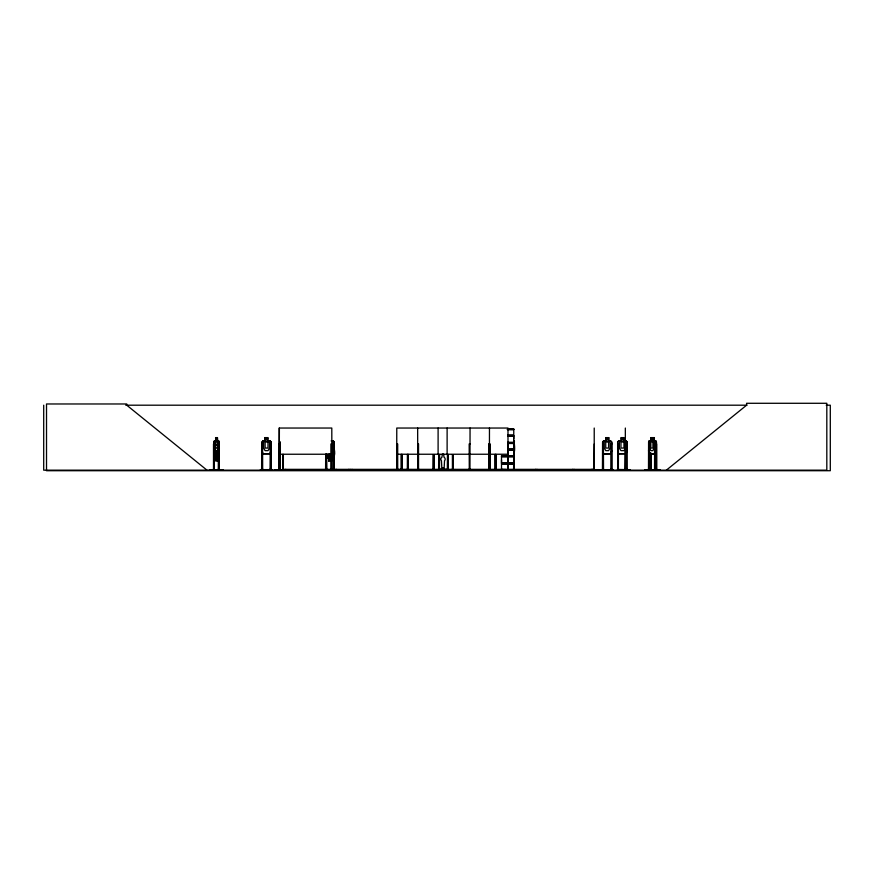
<?xml version="1.0" encoding="UTF-8"?>
<svg xmlns="http://www.w3.org/2000/svg" width="874" height="874" viewBox="0 0 874 874"><rect width="100%" height="100%" fill="white"/><g stroke="black" fill="none" stroke-linecap="round" stroke-linejoin="round"><path stroke-width="1.31" d="M513.759 462.881L501.501 462.881L501.512 459.877M513.748 436.257L513.748 439.261L513.759 436.257L507.63 436.257M274.425 470.146L287.83 470.168M274.425 469.666L287.852 469.666M589.131 470.146L598.963 470.146M589.142 469.666L598.963 469.633M620.256 470.146L630.078 470.146M630.078 469.666L618.563 469.48M486.064 470.168L502.594 469.622M213.988 448.034L214.622 444.811M214.665 444.91L214.075 448.034L214.665 457.703L213.988 456.632L214.48 440.857M218.566 453.857L219.265 450.645L218.653 453.857L214.37 453.857L213.824 450.645L214.458 453.857L218.609 453.748M656.396 450.634L655.751 453.857M209.498 470.168L223.121 470.168M654.44 440.955L655.26 442.036L654.495 453.857L649.207 453.857L648.519 450.645L649.284 453.857M645.034 470.026L660.416 470.103M448.952 469.622L455.944 470.168M333.169 453.748L334.229 450.645L333.289 453.857M397.452 470.103L397.484 469.207M271.104 450.634L270.066 453.748L262.823 453.857L261.861 450.645L261.992 442.047L262.877 440.857L265.008 440.857M271.235 450.645L270.142 453.857L262.899 453.748L261.894 450.645M217.429 457.703L218.314 456.632L218.314 450.613L217.429 448.034L217.418 442.036L215.758 442.036L214.873 456.632L215.769 457.703L215.703 461.035L217.571 461.035L217.571 457.812L217.484 461.035M215.758 437.732L215.758 440.955L214.862 442.036L215.747 456.665L216.741 453.682L218.107 456.698L217.091 452.951L217.976 449.039L216.708 452.24L215.179 449.116L216.348 452.929L215.212 456.512L217.429 456.632L217.429 450.613L218.314 448.056L217.484 437.623L215.605 437.623L215.67 440.955M627.193 450.634L626.123 453.748L618.628 453.857L617.634 450.645L618.705 453.748L626.123 453.748L627.303 450.645L627.303 441.993L626.166 440.857L624.08 440.857M332.513 449.433L331.661 449.138M600.93 470.026L613.493 470.103M603.53 470.103L603.388 443.959M262.451 470.103L262.462 469.207M513.77 469.917L501.468 470.146M213.977 442.047L214.501 440.955M219.199 456.621L218.675 457.703L219.352 448.012L218.719 444.811L214.534 444.811M329.05 454.054C325.762 457.768 330.317 457.266 330.208 453.682C330.154 457.244 334.513 457.768 331.312 454.076M331.847 449.771L332.765 448.056L332.765 442.036L331.388 440.955M648.486 469.207L648.486 470.168L648.595 442.004L649.229 440.857L650.846 440.857M648.595 442.004L649.306 440.857M326.024 454.196L325.969 456.676L326.996 457.812L333.409 457.812C335.889 454.316 334.152 448.712 333.442 444.811M333.409 457.812L334.294 456.654M603.595 470.168L603.595 469.207L602.448 469.207L602.448 470.168L602.568 442.004L603.573 440.857L605.671 440.857L605.671 437.623L608.741 437.623M602.776 470.168L602.699 442.047L603.628 440.955L610.686 440.955M617.678 470.168L617.634 442.004L618.661 440.857L620.857 440.857M617.743 442.047L618.705 440.955L626.123 440.955L627.193 442.036L627.193 470.168L627.303 469.207L626.21 469.207L626.21 470.168M441.392 470.004L441.348 468.737L441.61 469.655M444.658 470.004L443.817 470.157M650.835 440.955L650.846 437.623L650.922 440.955L649.721 442.036L649.721 448.056L650.835 450.634L652.933 450.634L654.058 448.056L654.058 442.036L652.933 440.955M666.359 470.168L746.593 405.197L746.593 403.285L826.815 403.285L826.815 470.168L43.7 470.168L43.7 405.197M442.441 454.01L441.894 457.31A2.185 2.185 0 0 0 441.446 460.751L441.894 469.174L444.079 469.174L444.538 460.751A2.185 2.185 0 0 0 444.079 457.31L443.533 454.01M455.933 469.622L448.908 469.666M323.019 470.103L336.654 469.622L336.632 470.168M272.426 470.168L272.448 469.622L260.343 469.633L262.932 470.168M441.567 470.157L444.833 470.157M443.959 470.004L444.626 468.737L444.374 469.655L439.698 469.48M125.725 405.197L747.008 405.197M826.203 405.197L830.3 405.197L830.3 470.715L46.519 470.715L46.519 403.974L126.752 403.974L126.752 405.197L206.974 470.168M507.63 428.97L513.77 428.992M513.77 429.221L507.368 429.232L513.77 429.232L513.748 435.044L507.63 435.044M507.302 429.484L513.748 429.593L507.63 429.604M507.63 435.46L513.846 435.46M507.63 435.831L513.846 435.831M264.975 437.623L268.121 437.623L268.012 440.955L269.574 442.036L269.574 448.056L268.012 450.634L265.106 450.634L263.555 448.056L263.555 442.036L265.106 440.955L265.106 437.732L264.975 440.857M650.769 437.623L654.364 437.623L654.364 440.857L655.336 441.993L655.26 470.168M214.392 440.857L215.692 440.857M217.386 440.857L218.631 440.857M268.089 440.857L270.132 440.857L271.235 441.993L271.202 470.168M331.421 440.857L333.256 440.857L334.229 441.993L334.087 470.168L333.912 443.959M608.708 440.857L610.729 440.857L611.811 441.993L611.8 470.168M214.414 440.955L218.609 440.955M331.333 440.955L333.223 440.955L334.087 442.036M649.262 440.955L655.697 440.955M213.824 442.004L213.857 470.168M514.491 441.993C512.273 434.848 516.37 448.548 513.704 453.857M655.336 441.993L654.211 440.955M655.642 440.857L656.472 441.993L656.407 470.168M507.63 442.277L513.759 442.277M507.63 442.692L513.846 442.692M507.63 443.063L513.846 443.063M507.63 443.489L513.759 443.489M218.336 443.959L219.112 443.959M270.153 443.959L271.104 443.959L270.885 470.168M279.167 443.959L280.27 443.959L280.303 470.168L280.379 469.207L279.068 469.207M331.803 443.959L330.907 443.959L330.809 470.168M333.147 443.959L334.087 443.959M396.774 443.959L397.648 443.959L397.725 470.168M417.652 443.959L418.537 443.959L418.537 470.168M470.07 443.959L469.174 443.959L469.283 470.168M513.453 443.959L514.316 443.959L514.316 470.168M594.222 443.959L593.883 470.168M602.547 443.959L603.497 443.959M611.811 443.959L610.86 443.959L610.86 470.114M617.579 443.959L618.464 443.959L618.355 470.168M625.347 443.959L625.008 470.168M627.193 443.959L626.308 443.959L626.418 470.168M648.552 443.959L649.415 443.959M214.578 444.91L218.762 444.91M215.758 448.056L217.429 448.034M507.63 449.138L513.748 449.127M507.63 449.291L513.77 449.291M507.63 449.618L513.77 449.542M507.63 449.848L513.77 449.837M507.63 450.197L513.748 450.208M215.758 450.634L217.429 450.613M602.601 450.645L603.552 453.857L610.686 453.748L611.811 450.645L610.718 453.857L603.519 453.857M655.26 450.645L654.571 453.857L649.262 453.748M279.385 454.24L331.803 454.24M396.774 454.24L507.991 454.24M501.501 455.649L513.759 455.649M501.414 456.075L513.846 456.075M501.414 456.447L513.846 456.447M219.265 456.654L219.265 441.993L218.544 440.857M513.759 456.862L501.501 456.862L501.501 462.881M214.556 457.812L218.784 457.812M330.929 459.32L329.279 459.32L329.279 460.39L330.929 460.39M501.414 463.296L513.846 463.296M501.414 463.679L513.846 463.679M513.759 464.094L501.501 464.094L501.501 469.895M213.42 469.207L214.37 469.207M218.26 469.207L219.199 469.207L219.166 470.168M261.621 469.207L262.768 469.207L262.768 470.168M271.202 469.207L270.055 469.207L270.055 470.168L270.241 443.959M283.438 469.207L282.641 469.207L282.695 470.168L282.728 454.447M325.587 469.207L326.701 469.207M330.809 469.207L331.901 469.207L332.065 470.103M334.174 469.207L333.06 469.207L333.06 470.168M396.687 469.207L397.736 469.207M401.144 469.207L402.182 469.207L402.182 470.168M407.328 469.207L408.366 469.207L408.355 470.168M433.122 469.207L434.17 469.207M438.606 469.207L439.698 469.207L439.698 470.168M447.346 469.207L448.438 469.207L448.526 470.081M452.317 469.207L453.355 469.207L453.333 470.168M490.074 469.207L488.752 469.207L488.763 470.168M496.104 469.207L495.001 469.207L495.012 470.168M507.608 469.207L508.297 469.207M513.377 469.207L514.393 469.207L514.382 470.168M593.785 469.207L594.353 470.168M611.909 469.207L610.762 469.207L610.762 470.168M624.91 469.207L625.445 470.168M648.464 469.207L649.502 469.207L649.491 470.168M650.081 469.207L651.054 469.207M654.56 469.207L656.735 469.207L656.735 470.168L656.658 443.959L655.828 443.959L655.817 470.168L655.762 469.207M594.353 469.349L283.842 469.349L283.842 470.168M411.741 469.633L393.333 469.633L411.709 470.168M430.576 470.168L437.481 470.168M444.8 469.48L447.346 469.48M505.827 469.622L511.651 469.666M513.104 469.622L517.856 470.103M209.465 469.666L223.165 469.666M272.491 469.666L269.88 470.168M336.687 469.666L331.541 470.168M430.631 469.666L437.535 469.666M486.031 469.666L497.929 470.168M517.812 469.666L500.321 470.168M600.93 469.666L604 470.168M610.423 469.666L613.428 469.666M645.034 469.666L660.373 469.666M489.407 470.168L489.462 428.042M270.372 470.103L270.372 469.207M271.126 442.036L270.066 440.955L262.899 440.955L261.971 442.047L261.796 470.168M327.04 457.703L326.057 456.632L326.057 454.174M504.691 470.081L504.833 469.349M656.472 441.993L655.729 440.857L653.009 440.857L653.086 437.623L653.02 440.955M218.522 440.955L219.112 442.036L219.101 470.168M331.847 448.886L332.765 450.613L332.765 456.632L331.388 457.703L331.475 461.035M333.311 444.91L334.141 448.034M656.319 442.036L656.319 450.634M656.188 469.207L656.298 470.168M656.09 443.959L656.024 470.168M655.478 470.168L655.511 443.959L654.648 443.959L654.571 470.168M655.15 469.207L655.118 470.168M654.888 451.825L654.888 470.168M654.823 469.207L654.823 470.168M654.276 437.623L654.211 442.036M652.594 438.278L652.561 439.349M650.988 453.136L651.054 470.168M650.726 453.136L650.791 470.168M650.551 469.207L650.584 470.168M650.409 453.136L650.343 470.168M650.18 469.207L650.18 470.168L650.147 453.136M649.415 451.825L649.24 470.168M649.174 443.959L649.065 470.168M649.032 469.207L648.945 470.168M648.803 443.959L648.726 470.168M625.336 428.042L625.347 470.168M618.563 470.168L618.563 469.207L617.47 469.207L617.47 470.168M611.669 442.036L611.702 470.168M611.09 469.207L611.079 470.168M608.741 440.857L608.708 437.623L608.632 440.955L610.139 442.036L610.139 448.056L608.599 450.634L605.737 450.634L604.207 448.056L604.207 442.036L605.737 440.955L605.769 437.732M603.279 469.207L603.257 470.168M594.222 428.042L594.222 470.168M593.708 469.349L593.708 470.168M592.441 469.349L592.441 470.168M591.796 469.349L591.796 470.168M574.054 469.349L574.054 470.168M572.699 469.349L572.699 470.168M536.986 469.349L536.986 470.168M535.642 469.349L535.642 470.168M514.076 450.514L513.967 470.168M513.803 469.207L513.836 470.168M513.693 443.959L513.617 470.168M513.486 469.207L513.486 470.168M513.377 469.48L513.377 470.168M508.253 470.168L508.231 443.959L507.674 443.959L507.641 470.168M508.002 470.168L507.991 428.042L396.774 428.042L396.709 470.168M507.925 443.959L507.881 470.168M505.106 469.349L505.106 470.168M503.195 469.349L503.195 470.168M502.921 469.349L502.921 470.168M502.353 469.48L502.353 470.168M502.157 469.48L502.157 470.168M496.017 454.447L496.093 470.168M495.82 454.447L495.897 470.168M495.7 469.207L495.678 470.168M495.394 469.207L495.427 470.168M495.285 454.447L495.285 470.168M495.088 454.447L495.143 470.168M490.052 470.168L490.008 443.959L488.839 443.959L489.003 470.168M489.353 469.207L489.309 470.168M489.079 443.959L489.189 470.168M470.125 470.168L470.168 469.207L469.076 469.207L469.076 470.168M470.059 428.042L469.961 470.168M453.267 454.589L453.235 470.168M453.027 454.589L453.093 470.168M452.874 469.207L452.918 470.168M452.645 454.589L452.754 470.168M452.568 469.207L452.437 470.168L452.404 454.589M448.329 454.447L448.329 470.168M447.554 469.207L447.554 470.168M447.444 454.447L447.346 470.168M447.117 428.042L447.117 454.24M443.489 469.655L443.489 467.743L442.495 467.743L442.495 469.655M439.6 454.447L439.491 470.168M438.814 469.207L438.814 470.168M438.715 454.447L438.606 470.168M438.103 428.042L438.103 454.24M434.072 454.589L434.039 470.168M433.908 469.207L433.908 470.168L433.832 454.589M433.559 469.207L433.591 470.168M433.449 454.589L433.373 470.168M433.209 454.589L433.133 470.168M418.646 470.168L418.646 469.207L417.553 469.207L417.586 470.168M417.652 428.042L417.761 470.168M408.278 454.447L408.245 470.168M408.038 454.447L408.038 470.168M407.929 469.207L407.896 470.168M407.655 454.447L407.655 470.168L407.579 469.207M407.415 454.447L407.339 470.168M402.106 454.447L402.106 470.168M401.865 454.447L401.931 470.168M401.625 469.207L401.756 470.168M401.472 454.447L401.472 470.168M401.406 469.207L401.275 470.168L401.232 454.447M397.408 443.959L397.266 470.168M397.124 469.207L397.157 470.168M397.014 443.959L396.949 470.168M352.069 469.349L352.069 470.168M350.157 469.349L350.157 470.168M348.802 469.349L348.802 470.168M336.261 469.349L336.261 470.168M334.906 469.349L334.906 470.168M334.349 469.349L334.349 470.168M333.792 469.207L333.77 470.168M333.464 469.207L333.442 470.168M333.333 443.959L333.245 470.168M331.869 470.168L331.803 428.042L279.385 428.042L279.254 470.168M331.53 457.812L331.53 461.035L328.722 461.035L328.722 457.812M331.388 454.218L331.388 456.632L328.821 456.632L328.821 454.218M331.017 469.207L331.017 470.168M328.777 461.035L328.875 457.703L327.433 456.632L327.433 454.218M328.231 470.168L323.14 470.168M326.614 454.447L326.701 470.168M326.439 454.447L326.526 470.168M326.297 469.207L326.33 470.168M326.002 469.207L325.969 470.168M325.86 454.447L325.718 470.168M325.685 454.447L325.587 470.168M285.754 469.349L285.754 470.168M283.362 454.447L283.362 470.168M283.176 469.207L283.078 470.168M283.045 454.447L283.012 470.168M279.986 469.48L279.986 470.168M279.614 469.207L279.614 470.168M279.505 443.959L279.505 470.168M279.167 428.042L279.156 470.168M279.068 469.207L279.068 470.168M262.67 470.168L262.571 443.959L261.719 443.959L261.621 470.168M218.828 457.058L218.882 470.168M218.62 443.959L218.762 470.168M218.566 469.207L218.566 470.168M218.336 457.058L218.282 470.168M217.331 437.732L217.331 440.955M214.338 470.168L214.283 443.959L213.507 443.959L213.507 470.168M213.999 457.058L214.054 470.168M213.518 469.207L213.518 470.168M625.587 448.056L623.97 450.634L620.966 450.634L619.349 448.056L619.349 442.036L620.966 440.955L620.857 437.623L624.08 437.623L623.97 440.955L625.587 442.036L625.587 448.056M489.79 470.168L489.702 443.959L489.801 470.168M217.123 438.278L216.053 438.278L216.053 439.349L217.123 439.349L217.123 438.278M267.499 438.278L265.63 438.278L265.63 439.349L267.499 439.349L267.499 438.278M608.096 438.278L606.25 438.278L606.25 439.349L608.096 439.349L608.096 438.278M623.435 438.278L621.501 438.278L621.501 439.349L623.435 439.349L623.435 438.278M653.861 438.278L651.217 438.278L651.217 439.349L653.861 439.349L653.861 438.278M268.012 442.036L265.106 442.036L265.106 448.056L268.012 448.056L268.012 442.036M280.073 442.004L279.975 444.473L280.073 442.004M608.599 442.036L605.737 442.036L605.737 448.056L608.599 448.056L608.599 442.036M623.97 442.036L620.966 442.036L620.966 448.056L623.97 448.056L623.97 442.036M652.933 442.036L650.835 442.036L650.835 448.056L652.933 448.056L652.933 442.036M217.123 459.32L216.064 459.32L216.064 460.39L217.123 460.39L217.123 459.32"/></g></svg>
